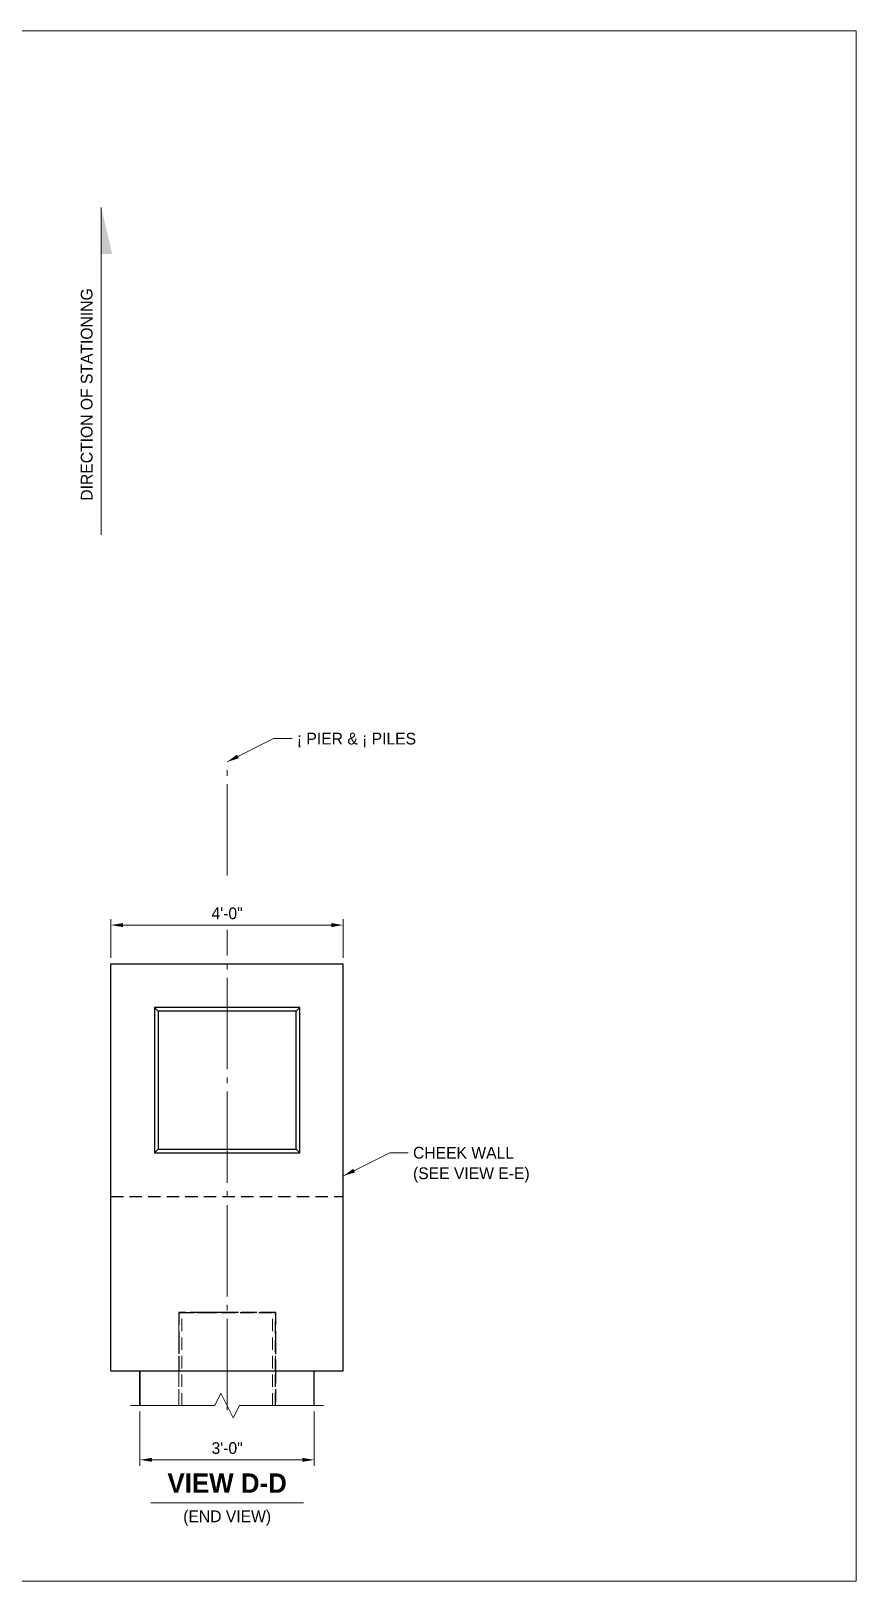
# Model space of a CAD drawing. Extents: x -1 to 861, y -26 to 2.
# Drawn here: x 267.06 to 281.27, y -25.67 to 1 of the extents above; entities that cross this region are included whole.
import ezdxf
from ezdxf.enums import TextEntityAlignment as Align

# ---------------------------------------------------------------- set-up
doc = ezdxf.new("R2010")
doc.units = 21
doc.header["$MEASUREMENT"] = 0
doc.linetypes.add('DGN2', pattern=[0.12, 0.08, -0.04])
doc.linetypes.add('DGN7', pattern=[0.726, 0.59, -0.053, 0.03, -0.053])
for name, color, linetype, lineweight in [('Border', 7, 'Continuous', 15), ('CL_Major', 1, 'DGN7', 9), ('Dimension', 7, 'Continuous', 9), ('Leader', 7, 'Continuous', 9), ('PileSteel_h', 30, 'DGN2', 15), ('SubStrConc', 3, 'Continuous', 30), ('SubStrConc2', 3, 'Continuous', 30), ('SubStrConc_h', 3, 'DGN2', 30), ('Symbols', 7, 'Continuous', 15), ('TextStructures', 7, 'Continuous', 9)]:
    doc.layers.add(name, color=color, linetype=linetype, lineweight=lineweight)
doc.styles.add('FDOT Bold (Large)', font='FDOTBold.ttf')
doc.styles.add('FDOT Structures', font='FDOT.ttf')
doc.styles.add('FDOT Structures Annotation', font='FDOT.ttf')

msp = doc.modelspace()

# ---------------------------------------------------------------- linework, layer by layer
at = {"layer": 'Border'}
msp.add_lwpolyline([(239, -25.667), (281.267, -25.667), (281.267, 1), (239, 1)], close=True, dxfattribs=at)
at = {"layer": 'CL_Major', "ltscale": 2.666667}
for p, q in [((270.441, -13.529), (270.441, -11.574)), ((270.441, -22.729), (270.441, -14.462))]:
    msp.add_line(p, q, dxfattribs=at)
at = {"layer": 'Dimension'}
for p, q in [((268.44, -14.948), (268.44, -14.282)), ((268.649, -14.382), (272.232, -14.382)), ((272.44, -14.948), (272.44, -14.282)), ((268.94, -22.75), (268.94, -23.683)), ((271.941, -22.75), (271.941, -23.683)), ((269.149, -23.582), (271.733, -23.582))]:
    msp.add_line(p, q, dxfattribs=at)
for points in [[(268.649, -14.417), (268.44, -14.382), (268.649, -14.348)], [(272.232, -14.348), (272.44, -14.382), (272.232, -14.417)], [(269.149, -23.617), (268.94, -23.582), (269.149, -23.548)], [(271.733, -23.548), (271.941, -23.582), (271.733, -23.617)]]:
    msp.add_solid(points, dxfattribs=at)
at = {"layer": 'Leader'}
for points in [[(270.441, -11.574), (271.241, -11.174), (271.561, -11.174)], [(272.44, -18.699), (273.24, -18.299), (273.56, -18.299)]]:
    msp.add_lwpolyline(points, dxfattribs=at)
for points in [[(270.441, -11.574), (270.611, -11.449), (270.642, -11.512)], [(272.44, -18.699), (272.611, -18.575), (272.642, -18.637)]]:
    msp.add_solid(points, dxfattribs=at)
at = {"layer": 'PileSteel_h', "ltscale": 2.666667}
for points in [[(271.274, -21.049), (270.409, -21.049), (270.024, -21.049), (269.607, -21.049)], [(271.274, -21.049), (270.409, -21.049), (270.024, -21.049), (269.607, -21.049)], [(269.607, -22.649), (269.607, -21.049)], [(269.607, -22.649), (269.607, -21.049)], [(269.607, -22.649), (269.607, -21.049)], [(269.607, -22.649), (269.607, -21.049)], [(271.222, -21.049), (270.05, -21.049), (269.659, -21.049)], [(269.659, -21.049), (270.05, -21.049), (271.222, -21.049)], [(269.659, -22.649), (269.659, -21.049)], [(269.659, -22.649), (269.659, -21.049)], [(269.659, -22.649), (269.659, -21.049)], [(269.659, -22.649), (269.659, -21.049)], [(271.222, -22.649), (271.222, -21.049)], [(271.222, -22.649), (271.222, -21.049)], [(271.222, -22.649), (271.222, -21.049)], [(271.222, -22.649), (271.222, -21.049)], [(271.222, -22.649), (271.222, -21.049)], [(271.222, -22.649), (271.222, -21.049)], [(271.222, -22.649), (271.222, -21.049)], [(271.222, -22.649), (271.222, -21.049)], [(271.274, -22.649), (271.274, -21.049)], [(271.274, -22.649), (271.274, -21.049)], [(271.274, -22.649), (271.274, -21.049)], [(271.274, -22.649), (271.274, -21.049)], [(271.274, -22.649), (271.274, -21.049)], [(271.274, -22.649), (271.274, -21.049)], [(271.274, -22.649), (271.274, -21.049)], [(271.274, -22.649), (271.274, -21.049)], [(269.607, -22.049), (269.607, -22.649)], [(269.607, -22.049), (269.607, -22.649)], [(269.607, -22.049), (269.607, -22.649)], [(269.607, -22.049), (269.607, -22.649)]]:
    msp.add_lwpolyline(points, dxfattribs=at)
at = {"layer": 'SubStrConc'}
for points in [[(268.44, -22.049), (268.44, -19.049)], [(268.44, -19.049), (268.44, -19.049)], [(268.44, -19.049), (268.44, -19.049)], [(268.44, -19.049), (268.44, -19.049)], [(268.441, -22.049), (268.441, -19.049)], [(272.441, -22.049), (272.441, -19.049)], [(268.441, -22.049), (268.44, -22.049)], [(268.441, -22.049), (272.441, -22.049)], [(268.94, -22.649), (268.94, -22.049)], [(268.941, -22.649), (268.941, -22.049)], [(271.941, -22.649), (271.941, -22.049)]]:
    msp.add_lwpolyline(points, dxfattribs=at)
at = {"layer": 'SubStrConc2'}
for points in [[(268.44, -19.049), (268.44, -15.049)], [(268.44, -15.049), (268.44, -15.049)], [(268.44, -19.049), (268.44, -15.049)], [(268.44, -15.049), (268.441, -15.049)], [(268.44, -15.049), (268.44, -15.049)], [(268.441, -19.049), (268.441, -15.049)], [(268.441, -15.049), (268.441, -15.049)], [(268.441, -19.049), (268.441, -15.049)], [(268.441, -15.049), (272.441, -15.049)], [(268.441, -15.049), (268.441, -15.049)], [(272.441, -19.049), (272.441, -15.049)], [(269.191, -15.799), (269.191, -18.299)], [(271.691, -15.799), (269.191, -15.799)], [(269.191, -15.799), (269.253, -15.862)], [(269.253, -15.862), (269.253, -18.237)], [(271.628, -15.862), (269.253, -15.862)], [(271.691, -15.799), (271.628, -15.862)], [(271.628, -18.237), (271.628, -15.862)], [(271.691, -18.299), (271.691, -15.799)], [(269.191, -18.299), (269.253, -18.237)], [(269.191, -18.299), (271.691, -18.299)], [(269.253, -18.237), (271.628, -18.237)], [(271.691, -18.299), (271.628, -18.237)]]:
    msp.add_lwpolyline(points, dxfattribs=at)
at = {"layer": 'SubStrConc_h', "ltscale": 2.666667}
for points in [[(268.441, -19.049), (272.441, -19.049)], [(269.607, -21.049), (270.024, -21.049), (271.274, -21.049)], [(271.274, -21.049), (270.024, -21.049), (269.607, -21.049)], [(269.607, -21.049), (270.024, -21.049), (271.274, -21.049)], [(271.274, -21.049), (270.024, -21.049), (269.607, -21.049)], [(269.607, -21.049), (270.024, -21.049), (271.274, -21.049)], [(271.274, -21.049), (270.024, -21.049), (269.607, -21.049)], [(269.607, -21.049), (270.024, -21.049), (271.274, -21.049)], [(269.607, -21.049), (270.024, -21.049), (271.274, -21.049)], [(271.274, -21.049), (270.024, -21.049), (269.607, -21.049)], [(269.607, -21.049), (270.024, -21.049), (271.274, -21.049)], [(271.274, -21.049), (270.024, -21.049), (269.607, -21.049)], [(269.607, -21.049), (270.024, -21.049), (271.274, -21.049)], [(271.274, -21.049), (270.024, -21.049), (269.607, -21.049)], [(269.607, -21.049), (270.024, -21.049), (271.274, -21.049)], [(269.607, -21.049), (269.607, -21.544), (269.607, -22.049)], [(269.607, -21.049), (269.607, -21.544), (269.607, -21.797), (269.607, -22.049)], [(269.607, -21.049), (269.607, -21.544), (269.607, -22.049)], [(269.607, -21.049), (269.607, -21.544), (269.607, -22.049)], [(269.659, -21.049), (270.05, -21.049), (271.222, -21.049)], [(271.222, -21.049), (270.05, -21.049), (269.659, -21.049)], [(269.659, -21.049), (270.05, -21.049), (271.222, -21.049)], [(271.222, -21.049), (270.05, -21.049), (269.659, -21.049)], [(269.659, -21.049), (270.05, -21.049), (271.222, -21.049)], [(271.222, -21.049), (270.41, -21.049), (270.05, -21.049), (269.659, -21.049)], [(271.274, -22.049), (271.274, -21.049)], [(271.274, -22.049), (271.274, -21.049)], [(271.274, -22.049), (271.274, -21.049)], [(271.274, -22.049), (271.274, -21.049)], [(271.274, -21.049), (271.274, -21.544), (271.274, -22.049)], [(271.274, -21.049), (271.274, -21.544), (271.274, -22.049)], [(271.274, -21.049), (271.274, -21.544), (271.274, -22.049)], [(271.274, -21.049), (271.274, -21.544), (271.274, -22.049)], [(271.274, -22.649), (271.274, -22.049)], [(271.274, -22.649), (271.274, -22.049)], [(271.274, -22.649), (271.274, -22.049)], [(271.274, -22.649), (271.274, -22.049)], [(271.274, -22.049), (271.274, -22.649)], [(271.274, -22.049), (271.274, -22.649)], [(271.274, -22.049), (271.274, -22.649)], [(271.274, -22.049), (271.274, -22.649)]]:
    msp.add_lwpolyline(points, dxfattribs=at)
at = {"layer": 'Symbols'}
msp.add_line((268.275, -7.669), (268.275, -2.038), dxfattribs=at)
msp.add_lwpolyline([(268.78, -22.649), (270.227, -22.649), (270.334, -22.436), (270.547, -22.862), (270.654, -22.649), (272.101, -22.649)], dxfattribs=at)
msp.add_solid([(268.275, -2.038), (268.275, -2.838), (268.462, -2.838)], dxfattribs=at)
at = {"layer": 'TextStructures'}
msp.add_line((269.126, -24.322), (271.755, -24.322), dxfattribs=at)

# ---------------------------------------------------------------- texts
at = {"layer": 'TextStructures', "style": 'FDOT Structures'}
msp.add_text('DIRECTION OF STATIONING', height=0.2016, rotation=90, dxfattribs=at).set_placement((268.184, -5.254), align=Align.BOTTOM_CENTER)
msp.add_text('¡ PIER & ¡ PILES', height=0.2016, dxfattribs=at).set_placement((271.641, -11.174), align=Align.MIDDLE_LEFT)
at = {"layer": 'TextStructures'}
for s, height, style, p in [('VIEW D-D', 0.3333, 'FDOT Bold (Large)', (270.441, -24.249)), ('(END VIEW)', 0.2016, 'FDOT Structures', (270.441, -24.715))]:
    msp.add_text(s, height=height, dxfattribs=dict(at, style=style)).set_placement(p, align=Align.BOTTOM_CENTER)
at = {"layer": 'TextStructures', "insert": (273.641, -18.198), "char_height": 0.2016, "attachment_point": 1, "line_spacing_factor": 1.05, "style": 'FDOT Structures'}
msp.add_mtext('CHEEK WALL\\P(SEE VIEW E-E)', dxfattribs=at)

# ---------------------------------------------------------------- next in the draw order: texts
at = {"layer": 'Dimension', "char_height": 0.2016, "attachment_point": 5, "style": 'FDOT Structures Annotation', "bg_fill": 3, "box_fill_scale": 1.1, "bg_fill_color": 1}
for s, insert in [('4\'-0"', (270.44, -14.181)), ('3\'-0"', (270.441, -23.381))]:
    msp.add_mtext(s, dxfattribs=dict(at, insert=insert))

doc.saveas('drawing.dxf')
